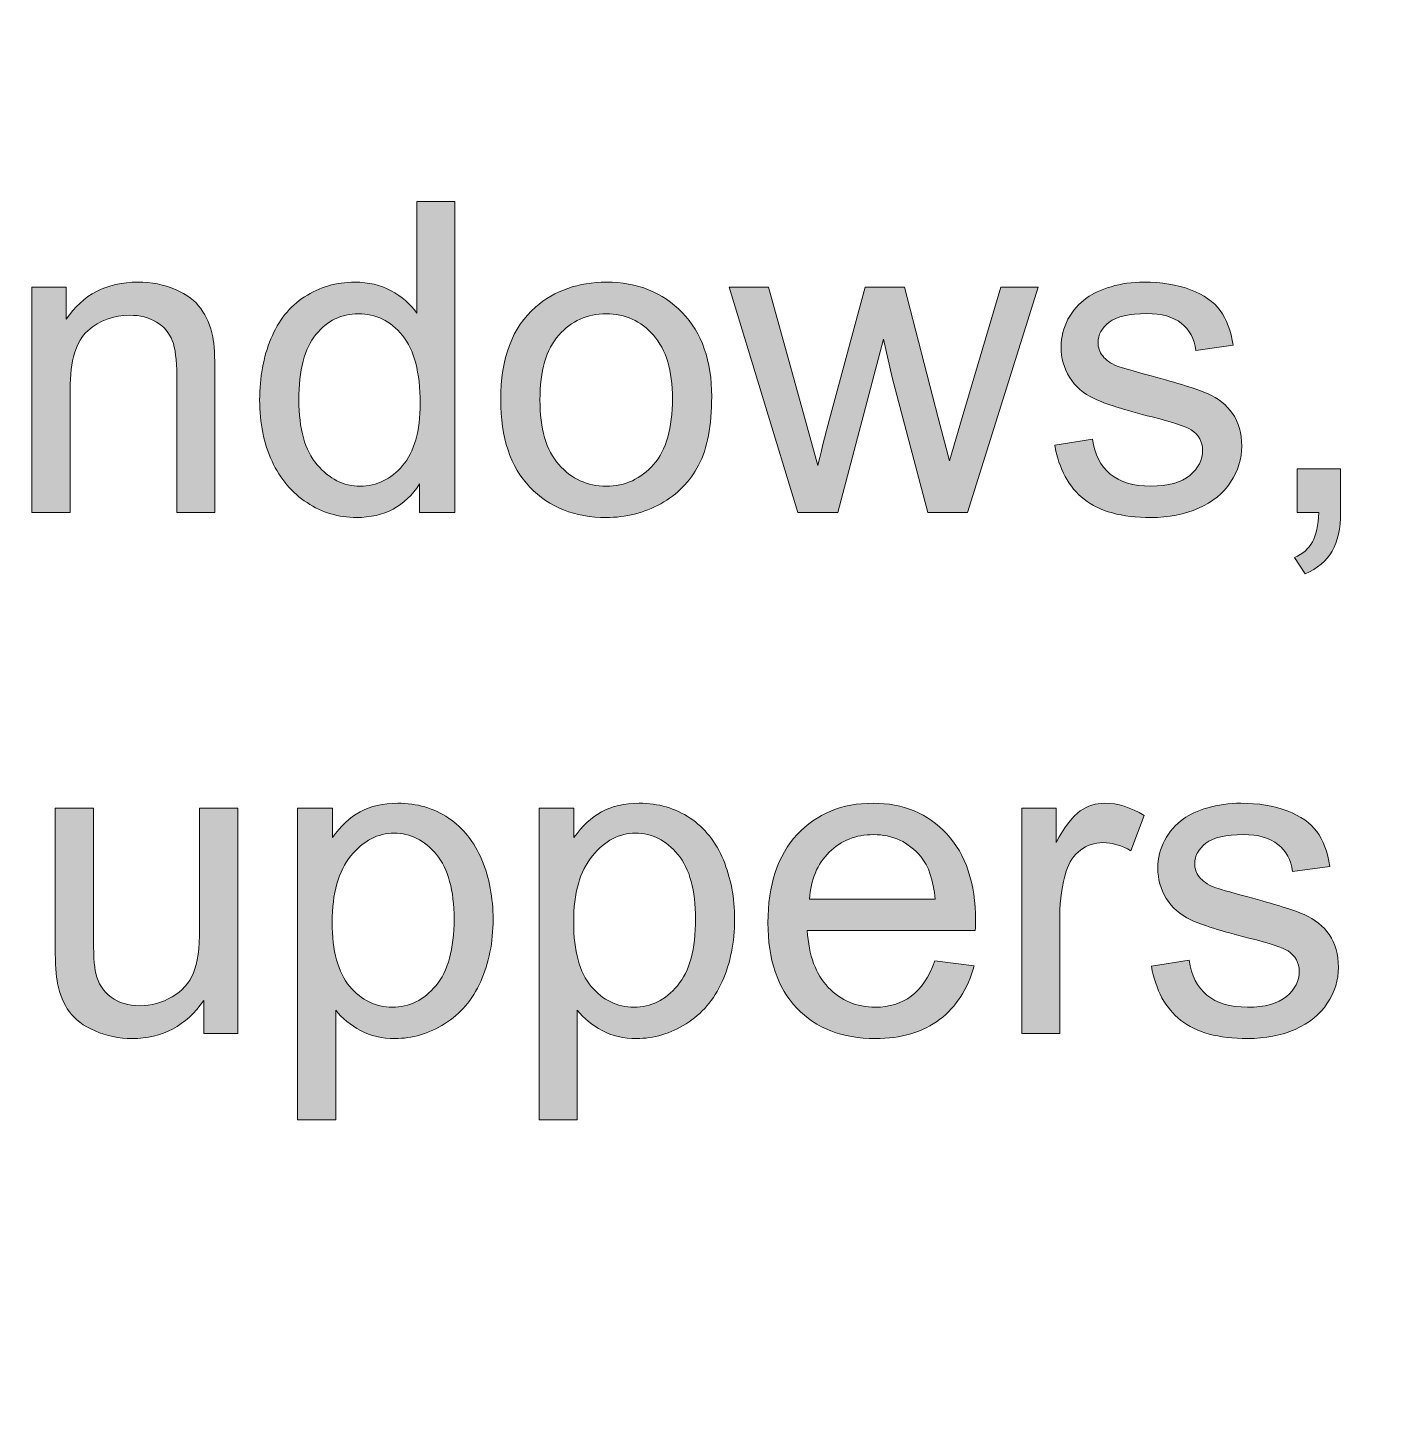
# Model space of a CAD drawing. Header units: inches. Extents: x -17.6 to 82.3, y -15.1 to 23.2.
# Drawn here: x 25.423 to 26.03, y -4.926 to -4.306 of the extents above; entities that cross this region are included whole.
import ezdxf

# ---------------------------------------------------------------- set-up
doc = ezdxf.new("R2010")
doc.units = ezdxf.units.IN
doc.header["$MEASUREMENT"] = 0
doc.layers.add('0_0', color=7, linetype='Continuous', lineweight=0)
doc.layers.add('G-ANNO-TTLB', color=7, linetype='Continuous', lineweight=0)

# ---------------------------------------------------------------- blocks, each defined once
blk = doc.blocks.new('Block_21')
at = {"layer": '0_0', "true_color": 0x000000, "transparency": 33554687}
h = blk.add_hatch(color=18, dxfattribs=at)
h.dxf.hatch_style = 2
edge = h.paths.add_edge_path()
edge.add_spline(control_points=[(25.54481, -4.473), (25.54481, -4.48591), (25.54753, -4.49556), (25.55298, -4.50195), (25.55842, -4.50834), (25.56485, -4.51154), (25.57225, -4.51154), (25.57971, -4.51154), (25.58606, -4.50849), (25.59128, -4.50237), (25.5965, -4.49627), (25.59912, -4.48695), (25.59912, -4.47442), (25.59912, -4.46063), (25.59646, -4.45049), (25.59115, -4.44404), (25.58583, -4.43758), (25.57928, -4.43435), (25.57149, -4.43435), (25.5639, -4.43435), (25.55755, -4.43746), (25.55245, -4.44366), (25.54736, -4.44986), (25.54481, -4.45964), (25.54481, -4.473)], knot_values=[0, 0, 0, 0, 1, 1, 1, 2, 2, 2, 3, 3, 3, 4, 4, 4, 5, 5, 5, 6, 6, 6, 7, 7, 7, 8, 8, 8, 8], degree=3, periodic=0)
edge = h.paths.add_edge_path()
edge.add_spline(control_points=[(25.59884, -4.52332), (25.59884, -4.52332), (25.59884, -4.51059), (25.59884, -4.51059), (25.59243, -4.52059), (25.58303, -4.52559), (25.57064, -4.52559), (25.56259, -4.52559), (25.5552, -4.52338), (25.54846, -4.51895), (25.54172, -4.51451), (25.5365, -4.50833), (25.5328, -4.50039), (25.52909, -4.49245), (25.52725, -4.48332), (25.52725, -4.473), (25.52725, -4.46293), (25.52892, -4.4538), (25.53228, -4.4456), (25.53563, -4.43741), (25.54066, -4.43113), (25.54738, -4.42676), (25.55408, -4.42239), (25.56158, -4.42021), (25.56988, -4.42021), (25.57595, -4.42021), (25.58137, -4.42148), (25.58611, -4.42406), (25.59086, -4.42661), (25.59471, -4.42996), (25.5977, -4.43407), (25.5977, -4.43407), (25.5977, -4.38413), (25.5977, -4.38413), (25.5977, -4.38413), (25.61469, -4.38413), (25.61469, -4.38413), (25.61469, -4.38413), (25.61469, -4.52332), (25.61469, -4.52332), (25.61469, -4.52332), (25.59884, -4.52332), (25.59884, -4.52332)], knot_values=[0, 0, 0, 0, 1, 1, 1, 2, 2, 2, 3, 3, 3, 4, 4, 4, 5, 5, 5, 6, 6, 6, 7, 7, 7, 8, 8, 8, 9, 9, 9, 10, 10, 10, 11, 11, 11, 12, 12, 12, 13, 13, 13, 14, 14, 14, 14], degree=3, periodic=0)
h = blk.add_hatch(color=18, dxfattribs=at)
h.dxf.hatch_style = 2
edge = h.paths.add_edge_path()
edge.add_spline(control_points=[(25.42528, -4.52332), (25.42528, -4.52332), (25.42528, -4.42249), (25.42528, -4.42249), (25.42528, -4.42249), (25.44066, -4.42249), (25.44066, -4.42249), (25.44066, -4.42249), (25.44066, -4.43682), (25.44066, -4.43682), (25.44807, -4.42574), (25.45875, -4.42021), (25.47275, -4.42021), (25.47883, -4.42021), (25.48442, -4.42129), (25.4895, -4.42349), (25.4946, -4.42566), (25.49841, -4.42853), (25.50095, -4.43207), (25.50347, -4.43561), (25.50525, -4.43983), (25.50627, -4.4447), (25.50689, -4.44786), (25.50722, -4.45341), (25.50722, -4.46132), (25.50722, -4.46132), (25.50722, -4.52332), (25.50722, -4.52332), (25.50722, -4.52332), (25.49013, -4.52332), (25.49013, -4.52332), (25.49013, -4.52332), (25.49013, -4.46198), (25.49013, -4.46198), (25.49013, -4.45502), (25.48946, -4.44982), (25.48813, -4.44636), (25.4868, -4.44291), (25.48444, -4.44016), (25.48105, -4.43811), (25.47767, -4.43605), (25.4737, -4.43502), (25.46914, -4.43502), (25.46186, -4.43502), (25.45558, -4.43732), (25.45029, -4.44195), (25.44501, -4.44657), (25.44237, -4.45534), (25.44237, -4.46825), (25.44237, -4.46825), (25.44237, -4.52332), (25.44237, -4.52332), (25.44237, -4.52332), (25.42528, -4.52332), (25.42528, -4.52332)], knot_values=[0, 0, 0, 0, 1, 1, 1, 2, 2, 2, 3, 3, 3, 4, 4, 4, 5, 5, 5, 6, 6, 6, 7, 7, 7, 8, 8, 8, 9, 9, 9, 10, 10, 10, 11, 11, 11, 12, 12, 12, 13, 13, 13, 14, 14, 14, 15, 15, 15, 16, 16, 16, 17, 17, 17, 18, 18, 18, 18], degree=3, periodic=0)
h = blk.add_hatch(color=18, dxfattribs=at)
h.dxf.hatch_style = 2
edge = h.paths.add_edge_path()
edge.add_spline(control_points=[(25.65276, -4.4729), (25.65276, -4.48581), (25.65557, -4.49548), (25.66121, -4.50191), (25.66684, -4.50833), (25.67394, -4.51154), (25.68248, -4.51154), (25.69096, -4.51154), (25.69801, -4.50831), (25.70365, -4.50186), (25.70928, -4.4954), (25.7121, -4.48556), (25.7121, -4.47233), (25.7121, -4.45987), (25.70927, -4.45041), (25.7036, -4.444), (25.69794, -4.43757), (25.69089, -4.43435), (25.68248, -4.43435), (25.67394, -4.43435), (25.66684, -4.43755), (25.66121, -4.44394), (25.65557, -4.45033), (25.65276, -4.45999), (25.65276, -4.4729)], knot_values=[0, 0, 0, 0, 1, 1, 1, 2, 2, 2, 3, 3, 3, 4, 4, 4, 5, 5, 5, 6, 6, 6, 7, 7, 7, 8, 8, 8, 8], degree=3, periodic=0)
edge = h.paths.add_edge_path()
edge.add_spline(control_points=[(25.6352, -4.4729), (25.6352, -4.45422), (25.64038, -4.4404), (25.65077, -4.43141), (25.65944, -4.42394), (25.67, -4.42021), (25.68248, -4.42021), (25.69634, -4.42021), (25.70767, -4.42475), (25.71647, -4.43382), (25.72526, -4.44291), (25.72967, -4.45546), (25.72967, -4.47148), (25.72967, -4.48446), (25.72772, -4.49466), (25.72382, -4.5021), (25.71993, -4.50954), (25.71427, -4.51531), (25.70683, -4.51942), (25.6994, -4.52353), (25.69127, -4.52559), (25.68248, -4.52559), (25.66836, -4.52559), (25.65696, -4.52106), (25.64825, -4.51202), (25.63955, -4.50297), (25.6352, -4.48992), (25.6352, -4.4729)], knot_values=[0, 0, 0, 0, 1, 1, 1, 2, 2, 2, 3, 3, 3, 4, 4, 4, 5, 5, 5, 6, 6, 6, 7, 7, 7, 8, 8, 8, 9, 9, 9, 9], degree=3, periodic=0)
h = blk.add_hatch(color=18, dxfattribs=at)
h.dxf.hatch_style = 2
edge = h.paths.add_edge_path()
edge.add_spline(control_points=[(25.88329, -4.49322), (25.88329, -4.49322), (25.90019, -4.49056), (25.90019, -4.49056), (25.90114, -4.49733), (25.90378, -4.50252), (25.90811, -4.50613), (25.91245, -4.50974), (25.91851, -4.51154), (25.9263, -4.51154), (25.93414, -4.51154), (25.93997, -4.50994), (25.94377, -4.50674), (25.94756, -4.50355), (25.94946, -4.4998), (25.94946, -4.4955), (25.94946, -4.49163), (25.94778, -4.48859), (25.94443, -4.48638), (25.94208, -4.48486), (25.93627, -4.48294), (25.92696, -4.48059), (25.91443, -4.47743), (25.90573, -4.47469), (25.90089, -4.47237), (25.89605, -4.47007), (25.89239, -4.46686), (25.88988, -4.4628), (25.88738, -4.4587), (25.88614, -4.4542), (25.88614, -4.44926), (25.88614, -4.44477), (25.88717, -4.44061), (25.88921, -4.43678), (25.89128, -4.43294), (25.89407, -4.42977), (25.89762, -4.42723), (25.90028, -4.42527), (25.9039, -4.42361), (25.90849, -4.42224), (25.91309, -4.42088), (25.918, -4.42021), (25.92326, -4.42021), (25.93117, -4.42021), (25.93811, -4.42135), (25.94409, -4.42362), (25.95007, -4.4259), (25.95449, -4.429), (25.95734, -4.43287), (25.96019, -4.43678), (25.96214, -4.44198), (25.96323, -4.4485), (25.96323, -4.4485), (25.94652, -4.45078), (25.94652, -4.45078), (25.94576, -4.44558), (25.94356, -4.44154), (25.93991, -4.43863), (25.93628, -4.43571), (25.93114, -4.43426), (25.92449, -4.43426), (25.91664, -4.43426), (25.91104, -4.43556), (25.90769, -4.43815), (25.90432, -4.44074), (25.90266, -4.44378), (25.90266, -4.44727), (25.90266, -4.44948), (25.90335, -4.45147), (25.90474, -4.45325), (25.90613, -4.45508), (25.90831, -4.4566), (25.9113, -4.4578), (25.913, -4.45844), (25.91804, -4.45989), (25.92639, -4.46217), (25.93848, -4.4654), (25.94691, -4.46804), (25.95169, -4.47009), (25.95648, -4.47215), (25.96022, -4.47515), (25.96294, -4.47907), (25.96566, -4.48299), (25.96703, -4.48787), (25.96703, -4.49369), (25.96703, -4.49939), (25.96536, -4.50476), (25.96204, -4.50978), (25.95871, -4.51482), (25.95393, -4.5187), (25.94766, -4.52147), (25.94139, -4.52421), (25.9343, -4.52559), (25.92639, -4.52559), (25.91329, -4.52559), (25.90331, -4.52287), (25.89643, -4.51743), (25.88957, -4.51199), (25.88519, -4.50392), (25.88329, -4.49322)], knot_values=[0, 0, 0, 0, 1, 1, 1, 2, 2, 2, 3, 3, 3, 4, 4, 4, 5, 5, 5, 6, 6, 6, 7, 7, 7, 8, 8, 8, 9, 9, 9, 10, 10, 10, 11, 11, 11, 12, 12, 12, 13, 13, 13, 14, 14, 14, 15, 15, 15, 16, 16, 16, 17, 17, 17, 18, 18, 18, 19, 19, 19, 20, 20, 20, 21, 21, 21, 22, 22, 22, 23, 23, 23, 24, 24, 24, 25, 25, 25, 26, 26, 26, 27, 27, 27, 28, 28, 28, 29, 29, 29, 30, 30, 30, 31, 31, 31, 32, 32, 32, 33, 33, 33, 33], degree=3, periodic=0)
h = blk.add_hatch(color=18, dxfattribs=at)
h.dxf.hatch_style = 2
edge = h.paths.add_edge_path()
edge.add_spline(control_points=[(25.76831, -4.52332), (25.76831, -4.52332), (25.73745, -4.42249), (25.73745, -4.42249), (25.73745, -4.42249), (25.75511, -4.42249), (25.75511, -4.42249), (25.75511, -4.42249), (25.77116, -4.48069), (25.77116, -4.48069), (25.77116, -4.48069), (25.77714, -4.50233), (25.77714, -4.50233), (25.77738, -4.50126), (25.77913, -4.49433), (25.78236, -4.48154), (25.78236, -4.48154), (25.79841, -4.42249), (25.79841, -4.42249), (25.79841, -4.42249), (25.81597, -4.42249), (25.81597, -4.42249), (25.81597, -4.42249), (25.83107, -4.48097), (25.83107, -4.48097), (25.83107, -4.48097), (25.8361, -4.50024), (25.8361, -4.50024), (25.8361, -4.50024), (25.84189, -4.48078), (25.84189, -4.48078), (25.84189, -4.48078), (25.85917, -4.42249), (25.85917, -4.42249), (25.85917, -4.42249), (25.87579, -4.42249), (25.87579, -4.42249), (25.87579, -4.42249), (25.84427, -4.52332), (25.84427, -4.52332), (25.84427, -4.52332), (25.82651, -4.52332), (25.82651, -4.52332), (25.82651, -4.52332), (25.81047, -4.46293), (25.81047, -4.46293), (25.81047, -4.46293), (25.80657, -4.44575), (25.80657, -4.44575), (25.80657, -4.44575), (25.78616, -4.52332), (25.78616, -4.52332), (25.78616, -4.52332), (25.76831, -4.52332), (25.76831, -4.52332)], knot_values=[0, 0, 0, 0, 1, 1, 1, 2, 2, 2, 3, 3, 3, 4, 4, 4, 5, 5, 5, 6, 6, 6, 7, 7, 7, 8, 8, 8, 9, 9, 9, 10, 10, 10, 11, 11, 11, 12, 12, 12, 13, 13, 13, 14, 14, 14, 15, 15, 15, 16, 16, 16, 17, 17, 17, 18, 18, 18, 18], degree=3, periodic=0)
h = blk.add_hatch(color=18, dxfattribs=at)
h.dxf.hatch_style = 2
edge = h.paths.add_edge_path()
edge.add_spline(control_points=[(25.99181, -4.52332), (25.99181, -4.52332), (25.99181, -4.50385), (25.99181, -4.50385), (25.99181, -4.50385), (26.01127, -4.50385), (26.01127, -4.50385), (26.01127, -4.50385), (26.01127, -4.52332), (26.01127, -4.52332), (26.01127, -4.53046), (26.01, -4.53624), (26.00747, -4.54065), (26.00494, -4.54504), (26.00092, -4.54845), (25.99542, -4.55085), (25.99542, -4.55085), (25.99067, -4.54354), (25.99067, -4.54354), (25.99428, -4.54195), (25.99693, -4.53963), (25.99864, -4.53655), (26.00035, -4.53349), (26.0013, -4.52908), (26.00149, -4.52332), (26.00149, -4.52332), (25.99181, -4.52332), (25.99181, -4.52332)], knot_values=[0, 0, 0, 0, 1, 1, 1, 2, 2, 2, 3, 3, 3, 4, 4, 4, 5, 5, 5, 6, 6, 6, 7, 7, 7, 8, 8, 8, 9, 9, 9, 9], degree=3, periodic=0)
h = blk.add_hatch(color=18, dxfattribs=at)
h.dxf.hatch_style = 2
edge = h.paths.add_edge_path()
edge.add_spline(control_points=[(25.50218, -4.75665), (25.50218, -4.75665), (25.50218, -4.74183), (25.50218, -4.74183), (25.49433, -4.75323), (25.48367, -4.75892), (25.47019, -4.75892), (25.46423, -4.75892), (25.45869, -4.75779), (25.45352, -4.75551), (25.44836, -4.75323), (25.44454, -4.75037), (25.44203, -4.74691), (25.43953, -4.74346), (25.43777, -4.73924), (25.43677, -4.73424), (25.43606, -4.73089), (25.43572, -4.72557), (25.43572, -4.71829), (25.43572, -4.71829), (25.43572, -4.65582), (25.43572, -4.65582), (25.43572, -4.65582), (25.45281, -4.65582), (25.45281, -4.65582), (25.45281, -4.65582), (25.45281, -4.71174), (25.45281, -4.71174), (25.45281, -4.72066), (25.45315, -4.72667), (25.45386, -4.72978), (25.45493, -4.73427), (25.45721, -4.73779), (25.46069, -4.74037), (25.46417, -4.74292), (25.46848, -4.74421), (25.47361, -4.74421), (25.47873, -4.74421), (25.48353, -4.74289), (25.48804, -4.74026), (25.49253, -4.73764), (25.49571, -4.73406), (25.49757, -4.72955), (25.49944, -4.72502), (25.50038, -4.71845), (25.50038, -4.70984), (25.50038, -4.70984), (25.50038, -4.65582), (25.50038, -4.65582), (25.50038, -4.65582), (25.51747, -4.65582), (25.51747, -4.65582), (25.51747, -4.65582), (25.51747, -4.75665), (25.51747, -4.75665), (25.51747, -4.75665), (25.50218, -4.75665), (25.50218, -4.75665)], knot_values=[0, 0, 0, 0, 1, 1, 1, 2, 2, 2, 3, 3, 3, 4, 4, 4, 5, 5, 5, 6, 6, 6, 7, 7, 7, 8, 8, 8, 9, 9, 9, 10, 10, 10, 11, 11, 11, 12, 12, 12, 13, 13, 13, 14, 14, 14, 15, 15, 15, 16, 16, 16, 17, 17, 17, 18, 18, 18, 19, 19, 19, 19], degree=3, periodic=0)
h = blk.add_hatch(color=18, dxfattribs=at)
h.dxf.hatch_style = 2
edge = h.paths.add_edge_path()
edge.add_spline(control_points=[(25.55972, -4.7068), (25.55972, -4.71978), (25.56234, -4.72937), (25.5676, -4.73557), (25.57285, -4.74177), (25.57921, -4.74487), (25.58668, -4.74487), (25.59428, -4.74487), (25.60078, -4.74166), (25.60619, -4.73524), (25.6116, -4.72881), (25.61431, -4.71886), (25.61431, -4.70538), (25.61431, -4.69253), (25.61167, -4.6829), (25.60638, -4.67651), (25.6011, -4.67013), (25.59478, -4.66692), (25.58744, -4.66692), (25.58016, -4.66692), (25.57372, -4.67033), (25.56812, -4.67714), (25.56251, -4.68393), (25.55972, -4.69382), (25.55972, -4.7068)], knot_values=[0, 0, 0, 0, 1, 1, 1, 2, 2, 2, 3, 3, 3, 4, 4, 4, 5, 5, 5, 6, 6, 6, 7, 7, 7, 8, 8, 8, 8], degree=3, periodic=0)
edge = h.paths.add_edge_path()
edge.add_spline(control_points=[(25.54424, -4.79529), (25.54424, -4.79529), (25.54424, -4.65582), (25.54424, -4.65582), (25.54424, -4.65582), (25.55981, -4.65582), (25.55981, -4.65582), (25.55981, -4.65582), (25.55981, -4.66892), (25.55981, -4.66892), (25.56348, -4.66379), (25.56763, -4.65994), (25.57225, -4.65739), (25.57686, -4.65481), (25.58247, -4.65354), (25.58906, -4.65354), (25.59766, -4.65354), (25.60525, -4.65575), (25.61184, -4.66018), (25.61842, -4.66462), (25.62339, -4.67087), (25.62675, -4.67893), (25.6301, -4.68701), (25.63178, -4.69586), (25.63178, -4.70547), (25.63178, -4.71579), (25.62992, -4.72507), (25.62622, -4.73334), (25.62252, -4.74159), (25.61715, -4.74792), (25.61008, -4.75233), (25.60303, -4.75673), (25.59561, -4.75892), (25.58782, -4.75892), (25.58213, -4.75892), (25.57701, -4.75772), (25.57248, -4.75532), (25.56797, -4.75292), (25.56424, -4.74988), (25.56133, -4.7462), (25.56133, -4.7462), (25.56133, -4.79529), (25.56133, -4.79529), (25.56133, -4.79529), (25.54424, -4.79529), (25.54424, -4.79529)], knot_values=[0, 0, 0, 0, 1, 1, 1, 2, 2, 2, 3, 3, 3, 4, 4, 4, 5, 5, 5, 6, 6, 6, 7, 7, 7, 8, 8, 8, 9, 9, 9, 10, 10, 10, 11, 11, 11, 12, 12, 12, 13, 13, 13, 14, 14, 14, 15, 15, 15, 15], degree=3, periodic=0)
h = blk.add_hatch(color=18, dxfattribs=at)
h.dxf.hatch_style = 2
edge = h.paths.add_edge_path()
edge.add_spline(control_points=[(25.66786, -4.7068), (25.66786, -4.71978), (25.67048, -4.72937), (25.67574, -4.73557), (25.68099, -4.74177), (25.68735, -4.74487), (25.69482, -4.74487), (25.70242, -4.74487), (25.70892, -4.74166), (25.71433, -4.73524), (25.71974, -4.72881), (25.72245, -4.71886), (25.72245, -4.70538), (25.72245, -4.69253), (25.71981, -4.6829), (25.71452, -4.67651), (25.70924, -4.67013), (25.70292, -4.66692), (25.69558, -4.66692), (25.6883, -4.66692), (25.68186, -4.67033), (25.67626, -4.67714), (25.67065, -4.68393), (25.66786, -4.69382), (25.66786, -4.7068)], knot_values=[0, 0, 0, 0, 1, 1, 1, 2, 2, 2, 3, 3, 3, 4, 4, 4, 5, 5, 5, 6, 6, 6, 7, 7, 7, 8, 8, 8, 8], degree=3, periodic=0)
edge = h.paths.add_edge_path()
edge.add_spline(control_points=[(25.65238, -4.79529), (25.65238, -4.79529), (25.65238, -4.65582), (25.65238, -4.65582), (25.65238, -4.65582), (25.66796, -4.65582), (25.66796, -4.65582), (25.66796, -4.65582), (25.66796, -4.66892), (25.66796, -4.66892), (25.67162, -4.66379), (25.67577, -4.65994), (25.68039, -4.65739), (25.685, -4.65481), (25.69061, -4.65354), (25.6972, -4.65354), (25.7058, -4.65354), (25.71339, -4.65575), (25.71998, -4.66018), (25.72656, -4.66462), (25.73153, -4.67087), (25.73489, -4.67893), (25.73824, -4.68701), (25.73992, -4.69586), (25.73992, -4.70547), (25.73992, -4.71579), (25.73806, -4.72507), (25.73436, -4.73334), (25.73066, -4.74159), (25.72529, -4.74792), (25.71822, -4.75233), (25.71117, -4.75673), (25.70375, -4.75892), (25.69596, -4.75892), (25.69027, -4.75892), (25.68515, -4.75772), (25.68062, -4.75532), (25.67611, -4.75292), (25.67238, -4.74988), (25.66947, -4.7462), (25.66947, -4.7462), (25.66947, -4.79529), (25.66947, -4.79529), (25.66947, -4.79529), (25.65238, -4.79529), (25.65238, -4.79529)], knot_values=[0, 0, 0, 0, 1, 1, 1, 2, 2, 2, 3, 3, 3, 4, 4, 4, 5, 5, 5, 6, 6, 6, 7, 7, 7, 8, 8, 8, 9, 9, 9, 10, 10, 10, 11, 11, 11, 12, 12, 12, 13, 13, 13, 14, 14, 14, 15, 15, 15, 15], degree=3, periodic=0)
h = blk.add_hatch(color=18, dxfattribs=at)
h.dxf.hatch_style = 2
edge = h.paths.add_edge_path()
edge.add_spline(control_points=[(25.77344, -4.69655), (25.77344, -4.69655), (25.82974, -4.69655), (25.82974, -4.69655), (25.82898, -4.68807), (25.82682, -4.68171), (25.82328, -4.67746), (25.81783, -4.67088), (25.81078, -4.66759), (25.80211, -4.66759), (25.79426, -4.66759), (25.78767, -4.67022), (25.78231, -4.67547), (25.77696, -4.68072), (25.77401, -4.68774), (25.77344, -4.69655)], knot_values=[0, 0, 0, 0, 1, 1, 1, 2, 2, 2, 3, 3, 3, 4, 4, 4, 5, 5, 5, 5], degree=3, periodic=0)
edge = h.paths.add_edge_path()
edge.add_spline(control_points=[(25.82955, -4.72418), (25.82955, -4.72418), (25.84721, -4.72636), (25.84721, -4.72636), (25.84441, -4.73668), (25.83926, -4.74468), (25.83173, -4.75038), (25.82419, -4.75608), (25.81458, -4.75892), (25.80287, -4.75892), (25.78811, -4.75892), (25.77642, -4.75438), (25.76778, -4.74531), (25.75914, -4.73622), (25.75483, -4.72348), (25.75483, -4.70709), (25.75483, -4.69012), (25.7592, -4.67696), (25.76793, -4.66759), (25.77667, -4.65822), (25.78799, -4.65354), (25.80192, -4.65354), (25.8154, -4.65354), (25.82642, -4.65812), (25.83496, -4.6673), (25.84351, -4.67649), (25.84778, -4.6894), (25.84778, -4.70604), (25.84778, -4.70706), (25.84774, -4.70858), (25.84768, -4.7106), (25.84768, -4.7106), (25.77249, -4.7106), (25.77249, -4.7106), (25.77311, -4.72168), (25.77625, -4.73016), (25.78189, -4.73604), (25.78752, -4.74193), (25.79454, -4.74487), (25.80296, -4.74487), (25.80923, -4.74487), (25.81458, -4.74323), (25.81901, -4.73994), (25.82343, -4.73664), (25.82694, -4.73139), (25.82955, -4.72418)], knot_values=[0, 0, 0, 0, 1, 1, 1, 2, 2, 2, 3, 3, 3, 4, 4, 4, 5, 5, 5, 6, 6, 6, 7, 7, 7, 8, 8, 8, 9, 9, 9, 10, 10, 10, 11, 11, 11, 12, 12, 12, 13, 13, 13, 14, 14, 14, 15, 15, 15, 15], degree=3, periodic=0)
h = blk.add_hatch(color=18, dxfattribs=at)
h.dxf.hatch_style = 2
edge = h.paths.add_edge_path()
edge.add_spline(control_points=[(25.86848, -4.75665), (25.86848, -4.75665), (25.86848, -4.65582), (25.86848, -4.65582), (25.86848, -4.65582), (25.88386, -4.65582), (25.88386, -4.65582), (25.88386, -4.65582), (25.88386, -4.6711), (25.88386, -4.6711), (25.88778, -4.66395), (25.8914, -4.65923), (25.89472, -4.65696), (25.89804, -4.65468), (25.90171, -4.65354), (25.90569, -4.65354), (25.91144, -4.65354), (25.9173, -4.65537), (25.92326, -4.65904), (25.92326, -4.65904), (25.91737, -4.6749), (25.91737, -4.6749), (25.91319, -4.67243), (25.90902, -4.6712), (25.90484, -4.6712), (25.9011, -4.6712), (25.89775, -4.67232), (25.89478, -4.67456), (25.89179, -4.67681), (25.88968, -4.67993), (25.88841, -4.68392), (25.88652, -4.69), (25.88557, -4.69664), (25.88557, -4.70386), (25.88557, -4.70386), (25.88557, -4.75665), (25.88557, -4.75665), (25.88557, -4.75665), (25.86848, -4.75665), (25.86848, -4.75665)], knot_values=[0, 0, 0, 0, 1, 1, 1, 2, 2, 2, 3, 3, 3, 4, 4, 4, 5, 5, 5, 6, 6, 6, 7, 7, 7, 8, 8, 8, 9, 9, 9, 10, 10, 10, 11, 11, 11, 12, 12, 12, 13, 13, 13, 13], degree=3, periodic=0)
h = blk.add_hatch(color=18, dxfattribs=at)
h.dxf.hatch_style = 2
edge = h.paths.add_edge_path()
edge.add_spline(control_points=[(25.92658, -4.72655), (25.92658, -4.72655), (25.94348, -4.72389), (25.94348, -4.72389), (25.94443, -4.73066), (25.94708, -4.73585), (25.9514, -4.73946), (25.95574, -4.74307), (25.96181, -4.74487), (25.96959, -4.74487), (25.97743, -4.74487), (25.98326, -4.74327), (25.98706, -4.74007), (25.99086, -4.73688), (25.99276, -4.73313), (25.99276, -4.72883), (25.99276, -4.72496), (25.99108, -4.72192), (25.98773, -4.71971), (25.98538, -4.71819), (25.97956, -4.71627), (25.97026, -4.71392), (25.95772, -4.71076), (25.94903, -4.70802), (25.94419, -4.7057), (25.93934, -4.7034), (25.93568, -4.7002), (25.93317, -4.69613), (25.93068, -4.69203), (25.92943, -4.68753), (25.92943, -4.68259), (25.92943, -4.6781), (25.93046, -4.67394), (25.93251, -4.67011), (25.93457, -4.66627), (25.93736, -4.6631), (25.94092, -4.66056), (25.94358, -4.6586), (25.9472, -4.65694), (25.95178, -4.65557), (25.95638, -4.65422), (25.96129, -4.65354), (25.96655, -4.65354), (25.97446, -4.65354), (25.9814, -4.65468), (25.98739, -4.65696), (25.99337, -4.65923), (25.99779, -4.66233), (26.00064, -4.66621), (26.00349, -4.67011), (26.00544, -4.67531), (26.00652, -4.68183), (26.00652, -4.68183), (25.98981, -4.68411), (25.98981, -4.68411), (25.98905, -4.67891), (25.98686, -4.67487), (25.98321, -4.67196), (25.97957, -4.66904), (25.97443, -4.66759), (25.96779, -4.66759), (25.95993, -4.66759), (25.95433, -4.66889), (25.95098, -4.67148), (25.94762, -4.67407), (25.94595, -4.67711), (25.94595, -4.6806), (25.94595, -4.68281), (25.94664, -4.6848), (25.94804, -4.68658), (25.94942, -4.68841), (25.95161, -4.68993), (25.95459, -4.69113), (25.9563, -4.69177), (25.96133, -4.69322), (25.96969, -4.6955), (25.98177, -4.69873), (25.99021, -4.70138), (25.99498, -4.70342), (25.99977, -4.70549), (26.00351, -4.70848), (26.00624, -4.7124), (26.00895, -4.71632), (26.01032, -4.7212), (26.01032, -4.72702), (26.01032, -4.73272), (26.00865, -4.73809), (26.00533, -4.74311), (26.00201, -4.74816), (25.99722, -4.75203), (25.99095, -4.7548), (25.98469, -4.75754), (25.97759, -4.75892), (25.96969, -4.75892), (25.95658, -4.75892), (25.9466, -4.7562), (25.93972, -4.75076), (25.93286, -4.74532), (25.92848, -4.73725), (25.92658, -4.72655)], knot_values=[0, 0, 0, 0, 1, 1, 1, 2, 2, 2, 3, 3, 3, 4, 4, 4, 5, 5, 5, 6, 6, 6, 7, 7, 7, 8, 8, 8, 9, 9, 9, 10, 10, 10, 11, 11, 11, 12, 12, 12, 13, 13, 13, 14, 14, 14, 15, 15, 15, 16, 16, 16, 17, 17, 17, 18, 18, 18, 19, 19, 19, 20, 20, 20, 21, 21, 21, 22, 22, 22, 23, 23, 23, 24, 24, 24, 25, 25, 25, 26, 26, 26, 27, 27, 27, 28, 28, 28, 29, 29, 29, 30, 30, 30, 31, 31, 31, 32, 32, 32, 33, 33, 33, 33], degree=3, periodic=0)
at = {"layer": '0_0'}
for points, knots in [([(25.59884, -4.52332), (25.59884, -4.52332), (25.59884, -4.51059), (25.59884, -4.51059), (25.59243, -4.52059), (25.58303, -4.52559), (25.57064, -4.52559), (25.56259, -4.52559), (25.5552, -4.52338), (25.54846, -4.51895), (25.54172, -4.51451), (25.5365, -4.50833), (25.5328, -4.50039), (25.52909, -4.49245), (25.52725, -4.48332), (25.52725, -4.473), (25.52725, -4.46293), (25.52892, -4.4538), (25.53228, -4.4456), (25.53563, -4.43741), (25.54066, -4.43113), (25.54738, -4.42676), (25.55408, -4.42239), (25.56158, -4.42021), (25.56988, -4.42021), (25.57595, -4.42021), (25.58137, -4.42148), (25.58611, -4.42406), (25.59086, -4.42661), (25.59471, -4.42996), (25.5977, -4.43407), (25.5977, -4.43407), (25.5977, -4.38413), (25.5977, -4.38413), (25.5977, -4.38413), (25.61469, -4.38413), (25.61469, -4.38413), (25.61469, -4.38413), (25.61469, -4.52332), (25.61469, -4.52332), (25.61469, -4.52332), (25.59884, -4.52332), (25.59884, -4.52332)], [0, 0, 0, 0, 1, 1, 1, 2, 2, 2, 3, 3, 3, 4, 4, 4, 5, 5, 5, 6, 6, 6, 7, 7, 7, 8, 8, 8, 9, 9, 9, 10, 10, 10, 11, 11, 11, 12, 12, 12, 13, 13, 13, 14, 14, 14, 14]), ([(25.42528, -4.52332), (25.42528, -4.52332), (25.42528, -4.42249), (25.42528, -4.42249), (25.42528, -4.42249), (25.44066, -4.42249), (25.44066, -4.42249), (25.44066, -4.42249), (25.44066, -4.43682), (25.44066, -4.43682), (25.44807, -4.42574), (25.45875, -4.42021), (25.47275, -4.42021), (25.47883, -4.42021), (25.48442, -4.42129), (25.4895, -4.42349), (25.4946, -4.42566), (25.49841, -4.42853), (25.50095, -4.43207), (25.50347, -4.43561), (25.50525, -4.43983), (25.50627, -4.4447), (25.50689, -4.44786), (25.50722, -4.45341), (25.50722, -4.46132), (25.50722, -4.46132), (25.50722, -4.52332), (25.50722, -4.52332), (25.50722, -4.52332), (25.49013, -4.52332), (25.49013, -4.52332), (25.49013, -4.52332), (25.49013, -4.46198), (25.49013, -4.46198), (25.49013, -4.45502), (25.48946, -4.44982), (25.48813, -4.44636), (25.4868, -4.44291), (25.48444, -4.44016), (25.48105, -4.43811), (25.47767, -4.43605), (25.4737, -4.43502), (25.46914, -4.43502), (25.46186, -4.43502), (25.45558, -4.43732), (25.45029, -4.44195), (25.44501, -4.44657), (25.44237, -4.45534), (25.44237, -4.46825), (25.44237, -4.46825), (25.44237, -4.52332), (25.44237, -4.52332), (25.44237, -4.52332), (25.42528, -4.52332), (25.42528, -4.52332)], [0, 0, 0, 0, 1, 1, 1, 2, 2, 2, 3, 3, 3, 4, 4, 4, 5, 5, 5, 6, 6, 6, 7, 7, 7, 8, 8, 8, 9, 9, 9, 10, 10, 10, 11, 11, 11, 12, 12, 12, 13, 13, 13, 14, 14, 14, 15, 15, 15, 16, 16, 16, 17, 17, 17, 18, 18, 18, 18]), ([(25.6352, -4.4729), (25.6352, -4.45422), (25.64038, -4.4404), (25.65077, -4.43141), (25.65944, -4.42394), (25.67, -4.42021), (25.68248, -4.42021), (25.69634, -4.42021), (25.70767, -4.42475), (25.71647, -4.43382), (25.72526, -4.44291), (25.72967, -4.45546), (25.72967, -4.47148), (25.72967, -4.48446), (25.72772, -4.49466), (25.72382, -4.5021), (25.71993, -4.50954), (25.71427, -4.51531), (25.70683, -4.51942), (25.6994, -4.52353), (25.69127, -4.52559), (25.68248, -4.52559), (25.66836, -4.52559), (25.65696, -4.52106), (25.64825, -4.51202), (25.63955, -4.50297), (25.6352, -4.48992), (25.6352, -4.4729)], [0, 0, 0, 0, 1, 1, 1, 2, 2, 2, 3, 3, 3, 4, 4, 4, 5, 5, 5, 6, 6, 6, 7, 7, 7, 8, 8, 8, 9, 9, 9, 9]), ([(25.88329, -4.49322), (25.88329, -4.49322), (25.90019, -4.49056), (25.90019, -4.49056), (25.90114, -4.49733), (25.90378, -4.50252), (25.90811, -4.50613), (25.91245, -4.50974), (25.91851, -4.51154), (25.9263, -4.51154), (25.93414, -4.51154), (25.93997, -4.50994), (25.94377, -4.50674), (25.94756, -4.50355), (25.94946, -4.4998), (25.94946, -4.4955), (25.94946, -4.49163), (25.94778, -4.48859), (25.94443, -4.48638), (25.94208, -4.48486), (25.93627, -4.48294), (25.92696, -4.48059), (25.91443, -4.47743), (25.90573, -4.47469), (25.90089, -4.47237), (25.89605, -4.47007), (25.89239, -4.46686), (25.88988, -4.4628), (25.88738, -4.4587), (25.88614, -4.4542), (25.88614, -4.44926), (25.88614, -4.44477), (25.88717, -4.44061), (25.88921, -4.43678), (25.89128, -4.43294), (25.89407, -4.42977), (25.89762, -4.42723), (25.90028, -4.42527), (25.9039, -4.42361), (25.90849, -4.42224), (25.91309, -4.42088), (25.918, -4.42021), (25.92326, -4.42021), (25.93117, -4.42021), (25.93811, -4.42135), (25.94409, -4.42362), (25.95007, -4.4259), (25.95449, -4.429), (25.95734, -4.43287), (25.96019, -4.43678), (25.96214, -4.44198), (25.96323, -4.4485), (25.96323, -4.4485), (25.94652, -4.45078), (25.94652, -4.45078), (25.94576, -4.44558), (25.94356, -4.44154), (25.93991, -4.43863), (25.93628, -4.43571), (25.93114, -4.43426), (25.92449, -4.43426), (25.91664, -4.43426), (25.91104, -4.43556), (25.90769, -4.43815), (25.90432, -4.44074), (25.90266, -4.44378), (25.90266, -4.44727), (25.90266, -4.44948), (25.90335, -4.45147), (25.90474, -4.45325), (25.90613, -4.45508), (25.90831, -4.4566), (25.9113, -4.4578), (25.913, -4.45844), (25.91804, -4.45989), (25.92639, -4.46217), (25.93848, -4.4654), (25.94691, -4.46804), (25.95169, -4.47009), (25.95648, -4.47215), (25.96022, -4.47515), (25.96294, -4.47907), (25.96566, -4.48299), (25.96703, -4.48787), (25.96703, -4.49369), (25.96703, -4.49939), (25.96536, -4.50476), (25.96204, -4.50978), (25.95871, -4.51482), (25.95393, -4.5187), (25.94766, -4.52147), (25.94139, -4.52421), (25.9343, -4.52559), (25.92639, -4.52559), (25.91329, -4.52559), (25.90331, -4.52287), (25.89643, -4.51743), (25.88957, -4.51199), (25.88519, -4.50392), (25.88329, -4.49322)], [0, 0, 0, 0, 1, 1, 1, 2, 2, 2, 3, 3, 3, 4, 4, 4, 5, 5, 5, 6, 6, 6, 7, 7, 7, 8, 8, 8, 9, 9, 9, 10, 10, 10, 11, 11, 11, 12, 12, 12, 13, 13, 13, 14, 14, 14, 15, 15, 15, 16, 16, 16, 17, 17, 17, 18, 18, 18, 19, 19, 19, 20, 20, 20, 21, 21, 21, 22, 22, 22, 23, 23, 23, 24, 24, 24, 25, 25, 25, 26, 26, 26, 27, 27, 27, 28, 28, 28, 29, 29, 29, 30, 30, 30, 31, 31, 31, 32, 32, 32, 33, 33, 33, 33]), ([(25.76831, -4.52332), (25.76831, -4.52332), (25.73745, -4.42249), (25.73745, -4.42249), (25.73745, -4.42249), (25.75511, -4.42249), (25.75511, -4.42249), (25.75511, -4.42249), (25.77116, -4.48069), (25.77116, -4.48069), (25.77116, -4.48069), (25.77714, -4.50233), (25.77714, -4.50233), (25.77738, -4.50126), (25.77913, -4.49433), (25.78236, -4.48154), (25.78236, -4.48154), (25.79841, -4.42249), (25.79841, -4.42249), (25.79841, -4.42249), (25.81597, -4.42249), (25.81597, -4.42249), (25.81597, -4.42249), (25.83107, -4.48097), (25.83107, -4.48097), (25.83107, -4.48097), (25.8361, -4.50024), (25.8361, -4.50024), (25.8361, -4.50024), (25.84189, -4.48078), (25.84189, -4.48078), (25.84189, -4.48078), (25.85917, -4.42249), (25.85917, -4.42249), (25.85917, -4.42249), (25.87579, -4.42249), (25.87579, -4.42249), (25.87579, -4.42249), (25.84427, -4.52332), (25.84427, -4.52332), (25.84427, -4.52332), (25.82651, -4.52332), (25.82651, -4.52332), (25.82651, -4.52332), (25.81047, -4.46293), (25.81047, -4.46293), (25.81047, -4.46293), (25.80657, -4.44575), (25.80657, -4.44575), (25.80657, -4.44575), (25.78616, -4.52332), (25.78616, -4.52332), (25.78616, -4.52332), (25.76831, -4.52332), (25.76831, -4.52332)], [0, 0, 0, 0, 1, 1, 1, 2, 2, 2, 3, 3, 3, 4, 4, 4, 5, 5, 5, 6, 6, 6, 7, 7, 7, 8, 8, 8, 9, 9, 9, 10, 10, 10, 11, 11, 11, 12, 12, 12, 13, 13, 13, 14, 14, 14, 15, 15, 15, 16, 16, 16, 17, 17, 17, 18, 18, 18, 18]), ([(25.54481, -4.473), (25.54481, -4.48591), (25.54753, -4.49556), (25.55298, -4.50195), (25.55842, -4.50834), (25.56485, -4.51154), (25.57225, -4.51154), (25.57971, -4.51154), (25.58606, -4.50849), (25.59128, -4.50237), (25.5965, -4.49627), (25.59912, -4.48695), (25.59912, -4.47442), (25.59912, -4.46063), (25.59646, -4.45049), (25.59115, -4.44404), (25.58583, -4.43758), (25.57928, -4.43435), (25.57149, -4.43435), (25.5639, -4.43435), (25.55755, -4.43746), (25.55245, -4.44366), (25.54736, -4.44986), (25.54481, -4.45964), (25.54481, -4.473)], [0, 0, 0, 0, 1, 1, 1, 2, 2, 2, 3, 3, 3, 4, 4, 4, 5, 5, 5, 6, 6, 6, 7, 7, 7, 8, 8, 8, 8]), ([(25.65276, -4.4729), (25.65276, -4.48581), (25.65557, -4.49548), (25.66121, -4.50191), (25.66684, -4.50833), (25.67394, -4.51154), (25.68248, -4.51154), (25.69096, -4.51154), (25.69801, -4.50831), (25.70365, -4.50186), (25.70928, -4.4954), (25.7121, -4.48556), (25.7121, -4.47233), (25.7121, -4.45987), (25.70927, -4.45041), (25.7036, -4.444), (25.69794, -4.43757), (25.69089, -4.43435), (25.68248, -4.43435), (25.67394, -4.43435), (25.66684, -4.43755), (25.66121, -4.44394), (25.65557, -4.45033), (25.65276, -4.45999), (25.65276, -4.4729)], [0, 0, 0, 0, 1, 1, 1, 2, 2, 2, 3, 3, 3, 4, 4, 4, 5, 5, 5, 6, 6, 6, 7, 7, 7, 8, 8, 8, 8]), ([(25.99181, -4.52332), (25.99181, -4.52332), (25.99181, -4.50385), (25.99181, -4.50385), (25.99181, -4.50385), (26.01127, -4.50385), (26.01127, -4.50385), (26.01127, -4.50385), (26.01127, -4.52332), (26.01127, -4.52332), (26.01127, -4.53046), (26.01, -4.53624), (26.00747, -4.54065), (26.00494, -4.54504), (26.00092, -4.54845), (25.99542, -4.55085), (25.99542, -4.55085), (25.99067, -4.54354), (25.99067, -4.54354), (25.99428, -4.54195), (25.99693, -4.53963), (25.99864, -4.53655), (26.00035, -4.53349), (26.0013, -4.52908), (26.00149, -4.52332), (26.00149, -4.52332), (25.99181, -4.52332), (25.99181, -4.52332)], [0, 0, 0, 0, 1, 1, 1, 2, 2, 2, 3, 3, 3, 4, 4, 4, 5, 5, 5, 6, 6, 6, 7, 7, 7, 8, 8, 8, 9, 9, 9, 9]), ([(25.50218, -4.75665), (25.50218, -4.75665), (25.50218, -4.74183), (25.50218, -4.74183), (25.49433, -4.75323), (25.48367, -4.75892), (25.47019, -4.75892), (25.46423, -4.75892), (25.45869, -4.75779), (25.45352, -4.75551), (25.44836, -4.75323), (25.44454, -4.75037), (25.44203, -4.74691), (25.43953, -4.74346), (25.43777, -4.73924), (25.43677, -4.73424), (25.43606, -4.73089), (25.43572, -4.72557), (25.43572, -4.71829), (25.43572, -4.71829), (25.43572, -4.65582), (25.43572, -4.65582), (25.43572, -4.65582), (25.45281, -4.65582), (25.45281, -4.65582), (25.45281, -4.65582), (25.45281, -4.71174), (25.45281, -4.71174), (25.45281, -4.72066), (25.45315, -4.72667), (25.45386, -4.72978), (25.45493, -4.73427), (25.45721, -4.73779), (25.46069, -4.74037), (25.46417, -4.74292), (25.46848, -4.74421), (25.47361, -4.74421), (25.47873, -4.74421), (25.48353, -4.74289), (25.48804, -4.74026), (25.49253, -4.73764), (25.49571, -4.73406), (25.49757, -4.72955), (25.49944, -4.72502), (25.50038, -4.71845), (25.50038, -4.70984), (25.50038, -4.70984), (25.50038, -4.65582), (25.50038, -4.65582), (25.50038, -4.65582), (25.51747, -4.65582), (25.51747, -4.65582), (25.51747, -4.65582), (25.51747, -4.75665), (25.51747, -4.75665), (25.51747, -4.75665), (25.50218, -4.75665), (25.50218, -4.75665)], [0, 0, 0, 0, 1, 1, 1, 2, 2, 2, 3, 3, 3, 4, 4, 4, 5, 5, 5, 6, 6, 6, 7, 7, 7, 8, 8, 8, 9, 9, 9, 10, 10, 10, 11, 11, 11, 12, 12, 12, 13, 13, 13, 14, 14, 14, 15, 15, 15, 16, 16, 16, 17, 17, 17, 18, 18, 18, 19, 19, 19, 19]), ([(25.54424, -4.79529), (25.54424, -4.79529), (25.54424, -4.65582), (25.54424, -4.65582), (25.54424, -4.65582), (25.55981, -4.65582), (25.55981, -4.65582), (25.55981, -4.65582), (25.55981, -4.66892), (25.55981, -4.66892), (25.56348, -4.66379), (25.56763, -4.65994), (25.57225, -4.65739), (25.57686, -4.65481), (25.58247, -4.65354), (25.58906, -4.65354), (25.59766, -4.65354), (25.60525, -4.65575), (25.61184, -4.66018), (25.61842, -4.66462), (25.62339, -4.67087), (25.62675, -4.67893), (25.6301, -4.68701), (25.63178, -4.69586), (25.63178, -4.70547), (25.63178, -4.71579), (25.62992, -4.72507), (25.62622, -4.73334), (25.62252, -4.74159), (25.61715, -4.74792), (25.61008, -4.75233), (25.60303, -4.75673), (25.59561, -4.75892), (25.58782, -4.75892), (25.58213, -4.75892), (25.57701, -4.75772), (25.57248, -4.75532), (25.56797, -4.75292), (25.56424, -4.74988), (25.56133, -4.7462), (25.56133, -4.7462), (25.56133, -4.79529), (25.56133, -4.79529), (25.56133, -4.79529), (25.54424, -4.79529), (25.54424, -4.79529)], [0, 0, 0, 0, 1, 1, 1, 2, 2, 2, 3, 3, 3, 4, 4, 4, 5, 5, 5, 6, 6, 6, 7, 7, 7, 8, 8, 8, 9, 9, 9, 10, 10, 10, 11, 11, 11, 12, 12, 12, 13, 13, 13, 14, 14, 14, 15, 15, 15, 15]), ([(25.65238, -4.79529), (25.65238, -4.79529), (25.65238, -4.65582), (25.65238, -4.65582), (25.65238, -4.65582), (25.66796, -4.65582), (25.66796, -4.65582), (25.66796, -4.65582), (25.66796, -4.66892), (25.66796, -4.66892), (25.67162, -4.66379), (25.67577, -4.65994), (25.68039, -4.65739), (25.685, -4.65481), (25.69061, -4.65354), (25.6972, -4.65354), (25.7058, -4.65354), (25.71339, -4.65575), (25.71998, -4.66018), (25.72656, -4.66462), (25.73153, -4.67087), (25.73489, -4.67893), (25.73824, -4.68701), (25.73992, -4.69586), (25.73992, -4.70547), (25.73992, -4.71579), (25.73806, -4.72507), (25.73436, -4.73334), (25.73066, -4.74159), (25.72529, -4.74792), (25.71822, -4.75233), (25.71117, -4.75673), (25.70375, -4.75892), (25.69596, -4.75892), (25.69027, -4.75892), (25.68515, -4.75772), (25.68062, -4.75532), (25.67611, -4.75292), (25.67238, -4.74988), (25.66947, -4.7462), (25.66947, -4.7462), (25.66947, -4.79529), (25.66947, -4.79529), (25.66947, -4.79529), (25.65238, -4.79529), (25.65238, -4.79529)], [0, 0, 0, 0, 1, 1, 1, 2, 2, 2, 3, 3, 3, 4, 4, 4, 5, 5, 5, 6, 6, 6, 7, 7, 7, 8, 8, 8, 9, 9, 9, 10, 10, 10, 11, 11, 11, 12, 12, 12, 13, 13, 13, 14, 14, 14, 15, 15, 15, 15]), ([(25.82955, -4.72418), (25.82955, -4.72418), (25.84721, -4.72636), (25.84721, -4.72636), (25.84441, -4.73668), (25.83926, -4.74468), (25.83173, -4.75038), (25.82419, -4.75608), (25.81458, -4.75892), (25.80287, -4.75892), (25.78811, -4.75892), (25.77642, -4.75438), (25.76778, -4.74531), (25.75914, -4.73622), (25.75483, -4.72348), (25.75483, -4.70709), (25.75483, -4.69012), (25.7592, -4.67696), (25.76793, -4.66759), (25.77667, -4.65822), (25.78799, -4.65354), (25.80192, -4.65354), (25.8154, -4.65354), (25.82642, -4.65812), (25.83496, -4.6673), (25.84351, -4.67649), (25.84778, -4.6894), (25.84778, -4.70604), (25.84778, -4.70706), (25.84774, -4.70858), (25.84768, -4.7106), (25.84768, -4.7106), (25.77249, -4.7106), (25.77249, -4.7106), (25.77311, -4.72168), (25.77625, -4.73016), (25.78189, -4.73604), (25.78752, -4.74193), (25.79454, -4.74487), (25.80296, -4.74487), (25.80923, -4.74487), (25.81458, -4.74323), (25.81901, -4.73994), (25.82343, -4.73664), (25.82694, -4.73139), (25.82955, -4.72418)], [0, 0, 0, 0, 1, 1, 1, 2, 2, 2, 3, 3, 3, 4, 4, 4, 5, 5, 5, 6, 6, 6, 7, 7, 7, 8, 8, 8, 9, 9, 9, 10, 10, 10, 11, 11, 11, 12, 12, 12, 13, 13, 13, 14, 14, 14, 15, 15, 15, 15]), ([(25.86848, -4.75665), (25.86848, -4.75665), (25.86848, -4.65582), (25.86848, -4.65582), (25.86848, -4.65582), (25.88386, -4.65582), (25.88386, -4.65582), (25.88386, -4.65582), (25.88386, -4.6711), (25.88386, -4.6711), (25.88778, -4.66395), (25.8914, -4.65923), (25.89472, -4.65696), (25.89804, -4.65468), (25.90171, -4.65354), (25.90569, -4.65354), (25.91144, -4.65354), (25.9173, -4.65537), (25.92326, -4.65904), (25.92326, -4.65904), (25.91737, -4.6749), (25.91737, -4.6749), (25.91319, -4.67243), (25.90902, -4.6712), (25.90484, -4.6712), (25.9011, -4.6712), (25.89775, -4.67232), (25.89478, -4.67456), (25.89179, -4.67681), (25.88968, -4.67993), (25.88841, -4.68392), (25.88652, -4.69), (25.88557, -4.69664), (25.88557, -4.70386), (25.88557, -4.70386), (25.88557, -4.75665), (25.88557, -4.75665), (25.88557, -4.75665), (25.86848, -4.75665), (25.86848, -4.75665)], [0, 0, 0, 0, 1, 1, 1, 2, 2, 2, 3, 3, 3, 4, 4, 4, 5, 5, 5, 6, 6, 6, 7, 7, 7, 8, 8, 8, 9, 9, 9, 10, 10, 10, 11, 11, 11, 12, 12, 12, 13, 13, 13, 13]), ([(25.92658, -4.72655), (25.92658, -4.72655), (25.94348, -4.72389), (25.94348, -4.72389), (25.94443, -4.73066), (25.94708, -4.73585), (25.9514, -4.73946), (25.95574, -4.74307), (25.96181, -4.74487), (25.96959, -4.74487), (25.97743, -4.74487), (25.98326, -4.74327), (25.98706, -4.74007), (25.99086, -4.73688), (25.99276, -4.73313), (25.99276, -4.72883), (25.99276, -4.72496), (25.99108, -4.72192), (25.98773, -4.71971), (25.98538, -4.71819), (25.97956, -4.71627), (25.97026, -4.71392), (25.95772, -4.71076), (25.94903, -4.70802), (25.94419, -4.7057), (25.93934, -4.7034), (25.93568, -4.7002), (25.93317, -4.69613), (25.93068, -4.69203), (25.92943, -4.68753), (25.92943, -4.68259), (25.92943, -4.6781), (25.93046, -4.67394), (25.93251, -4.67011), (25.93457, -4.66627), (25.93736, -4.6631), (25.94092, -4.66056), (25.94358, -4.6586), (25.9472, -4.65694), (25.95178, -4.65557), (25.95638, -4.65422), (25.96129, -4.65354), (25.96655, -4.65354), (25.97446, -4.65354), (25.9814, -4.65468), (25.98739, -4.65696), (25.99337, -4.65923), (25.99779, -4.66233), (26.00064, -4.66621), (26.00349, -4.67011), (26.00544, -4.67531), (26.00652, -4.68183), (26.00652, -4.68183), (25.98981, -4.68411), (25.98981, -4.68411), (25.98905, -4.67891), (25.98686, -4.67487), (25.98321, -4.67196), (25.97957, -4.66904), (25.97443, -4.66759), (25.96779, -4.66759), (25.95993, -4.66759), (25.95433, -4.66889), (25.95098, -4.67148), (25.94762, -4.67407), (25.94595, -4.67711), (25.94595, -4.6806), (25.94595, -4.68281), (25.94664, -4.6848), (25.94804, -4.68658), (25.94942, -4.68841), (25.95161, -4.68993), (25.95459, -4.69113), (25.9563, -4.69177), (25.96133, -4.69322), (25.96969, -4.6955), (25.98177, -4.69873), (25.99021, -4.70138), (25.99498, -4.70342), (25.99977, -4.70549), (26.00351, -4.70848), (26.00624, -4.7124), (26.00895, -4.71632), (26.01032, -4.7212), (26.01032, -4.72702), (26.01032, -4.73272), (26.00865, -4.73809), (26.00533, -4.74311), (26.00201, -4.74816), (25.99722, -4.75203), (25.99095, -4.7548), (25.98469, -4.75754), (25.97759, -4.75892), (25.96969, -4.75892), (25.95658, -4.75892), (25.9466, -4.7562), (25.93972, -4.75076), (25.93286, -4.74532), (25.92848, -4.73725), (25.92658, -4.72655)], [0, 0, 0, 0, 1, 1, 1, 2, 2, 2, 3, 3, 3, 4, 4, 4, 5, 5, 5, 6, 6, 6, 7, 7, 7, 8, 8, 8, 9, 9, 9, 10, 10, 10, 11, 11, 11, 12, 12, 12, 13, 13, 13, 14, 14, 14, 15, 15, 15, 16, 16, 16, 17, 17, 17, 18, 18, 18, 19, 19, 19, 20, 20, 20, 21, 21, 21, 22, 22, 22, 23, 23, 23, 24, 24, 24, 25, 25, 25, 26, 26, 26, 27, 27, 27, 28, 28, 28, 29, 29, 29, 30, 30, 30, 31, 31, 31, 32, 32, 32, 33, 33, 33, 33]), ([(25.55972, -4.7068), (25.55972, -4.71978), (25.56234, -4.72937), (25.5676, -4.73557), (25.57285, -4.74177), (25.57921, -4.74487), (25.58668, -4.74487), (25.59428, -4.74487), (25.60078, -4.74166), (25.60619, -4.73524), (25.6116, -4.72881), (25.61431, -4.71886), (25.61431, -4.70538), (25.61431, -4.69253), (25.61167, -4.6829), (25.60638, -4.67651), (25.6011, -4.67013), (25.59478, -4.66692), (25.58744, -4.66692), (25.58016, -4.66692), (25.57372, -4.67033), (25.56812, -4.67714), (25.56251, -4.68393), (25.55972, -4.69382), (25.55972, -4.7068)], [0, 0, 0, 0, 1, 1, 1, 2, 2, 2, 3, 3, 3, 4, 4, 4, 5, 5, 5, 6, 6, 6, 7, 7, 7, 8, 8, 8, 8]), ([(25.66786, -4.7068), (25.66786, -4.71978), (25.67048, -4.72937), (25.67574, -4.73557), (25.68099, -4.74177), (25.68735, -4.74487), (25.69482, -4.74487), (25.70242, -4.74487), (25.70892, -4.74166), (25.71433, -4.73524), (25.71974, -4.72881), (25.72245, -4.71886), (25.72245, -4.70538), (25.72245, -4.69253), (25.71981, -4.6829), (25.71452, -4.67651), (25.70924, -4.67013), (25.70292, -4.66692), (25.69558, -4.66692), (25.6883, -4.66692), (25.68186, -4.67033), (25.67626, -4.67714), (25.67065, -4.68393), (25.66786, -4.69382), (25.66786, -4.7068)], [0, 0, 0, 0, 1, 1, 1, 2, 2, 2, 3, 3, 3, 4, 4, 4, 5, 5, 5, 6, 6, 6, 7, 7, 7, 8, 8, 8, 8]), ([(25.77344, -4.69655), (25.77344, -4.69655), (25.82974, -4.69655), (25.82974, -4.69655), (25.82898, -4.68807), (25.82682, -4.68171), (25.82328, -4.67746), (25.81783, -4.67088), (25.81078, -4.66759), (25.80211, -4.66759), (25.79426, -4.66759), (25.78767, -4.67022), (25.78231, -4.67547), (25.77696, -4.68072), (25.77401, -4.68774), (25.77344, -4.69655)], [0, 0, 0, 0, 1, 1, 1, 2, 2, 2, 3, 3, 3, 4, 4, 4, 5, 5, 5, 5])]:
    blk.add_open_spline(points, degree=3, knots=knots, dxfattribs=at)
blk = doc.blocks.new('Block_20')
at = {"layer": '0_0'}
blk.add_blockref('Block_21', (0, 0), dxfattribs=at)

msp = doc.modelspace()

# ---------------------------------------------------------------- hatches: boundary and pattern name
at = {"layer": 'G-ANNO-TTLB', "true_color": 0xff00ff, "transparency": 33554687}
h = msp.add_hatch(color=6, dxfattribs=at)
edge = h.paths.add_edge_path()
edge.add_spline(control_points=[(29.0625, 23.0625), (29.0625, 23.0625), (29.0625, -11.0625), (29.0625, -11.0625), (29.0625, -11.0625), (24.8755, -11.0625), (24.8755, -11.0625), (24.8755, -11.0625), (24.8755, 23.0625), (24.8755, 23.0625), (24.8755, 23.0625), (29.0625, 23.0625), (29.0625, 23.0625)], knot_values=[0, 0, 0, 0, 1, 1, 1, 2, 2, 2, 3, 3, 3, 4, 4, 4, 4], degree=3, periodic=0)
edge = h.paths.add_edge_path()
edge.add_spline(control_points=[(28.9375, 22.9375), (28.9375, 22.9375), (25.0005, 22.9375), (25.0005, 22.9375), (25.0005, 22.9375), (25.0005, -10.9375), (25.0005, -10.9375), (25.0005, -10.9375), (28.9375, -10.9375), (28.9375, -10.9375), (28.9375, -10.9375), (28.9375, 22.9375), (28.9375, 22.9375)], knot_values=[0, 0, 0, 0, 1, 1, 1, 2, 2, 2, 3, 3, 3, 4, 4, 4, 4], degree=3, periodic=0)
edge.add_line((28.9375, 22.9375), (28.9375, 22.9375))

# ---------------------------------------------------------------- linework, layer by layer
at = {"layer": 'G-ANNO-TTLB'}
for points in [[(29.0625, 23.0625), (29.0625, 23.0625), (29.0625, -11.0625), (29.0625, -11.0625), (29.0625, -11.0625), (24.8755, -11.0625), (24.8755, -11.0625), (24.8755, -11.0625), (24.8755, 23.0625), (24.8755, 23.0625), (24.8755, 23.0625), (29.0625, 23.0625), (29.0625, 23.0625)], [(28.9375, 22.9375), (28.9375, 22.9375), (25.0005, 22.9375), (25.0005, 22.9375), (25.0005, 22.9375), (25.0005, -10.9375), (25.0005, -10.9375), (25.0005, -10.9375), (28.9375, -10.9375), (28.9375, -10.9375), (28.9375, -10.9375), (28.9375, 22.9375), (28.9375, 22.9375)]]:
    msp.add_open_spline(points, degree=3, knots=[0, 0, 0, 0, 1, 1, 1, 2, 2, 2, 3, 3, 3, 4, 4, 4, 4], dxfattribs=at)

# ---------------------------------------------------------------- block references
at = {"layer": '0_0'}
msp.add_blockref('Block_20', (0, 0), dxfattribs=at)

doc.saveas('drawing.dxf')
